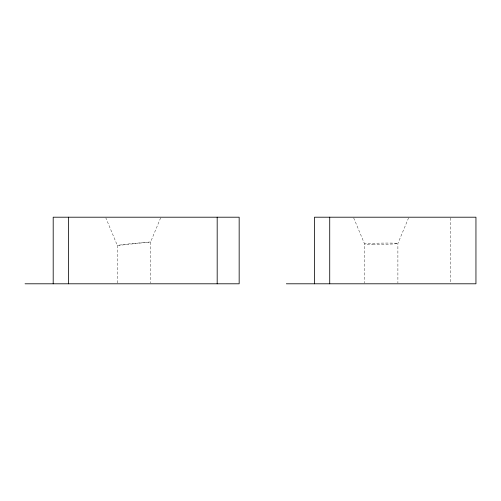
<?xml version="1.0" encoding="UTF-8"?>
<svg xmlns="http://www.w3.org/2000/svg" width="501" height="501" viewBox="0 0 501 501"><rect width="100%" height="100%" fill="white"/><g stroke="black" fill="none" stroke-linecap="round" stroke-linejoin="round"><path stroke-width="0.38" stroke-dasharray="2.5 1.88" d="M160.621 217.91L150.626 241.945L150.626 283.021M408.578 217.916L397.888 243.467L397.894 283.021M133.228 243.499L150.626 241.939L117.353 245.528L105.843 217.91M353.687 217.91L364.596 244L364.596 283.015M450.643 217.979L450.643 283.021M117.334 283.015L117.334 245.515A16.721 0.357 -6.1 0 1 133.103 243.455M372.731 244.388A16.665 0.607 -0.9 0 0 397.888 243.467A16.665 0.607 -0.9 0 0 373.063 243.329A16.665 0.607 -0.9 0 0 372.731 244.388"/><path stroke-width="0.75" d="M25.05 283.798L239.165 283.798L239.165 217.202L53.194 217.202L53.194 283.798M286.334 283.798L475.95 283.798L475.95 217.202L314.471 217.202L314.471 283.798M329.721 217.202L329.721 283.798M217.184 217.202L217.184 283.798M68.443 217.202L68.443 283.798"/></g></svg>
